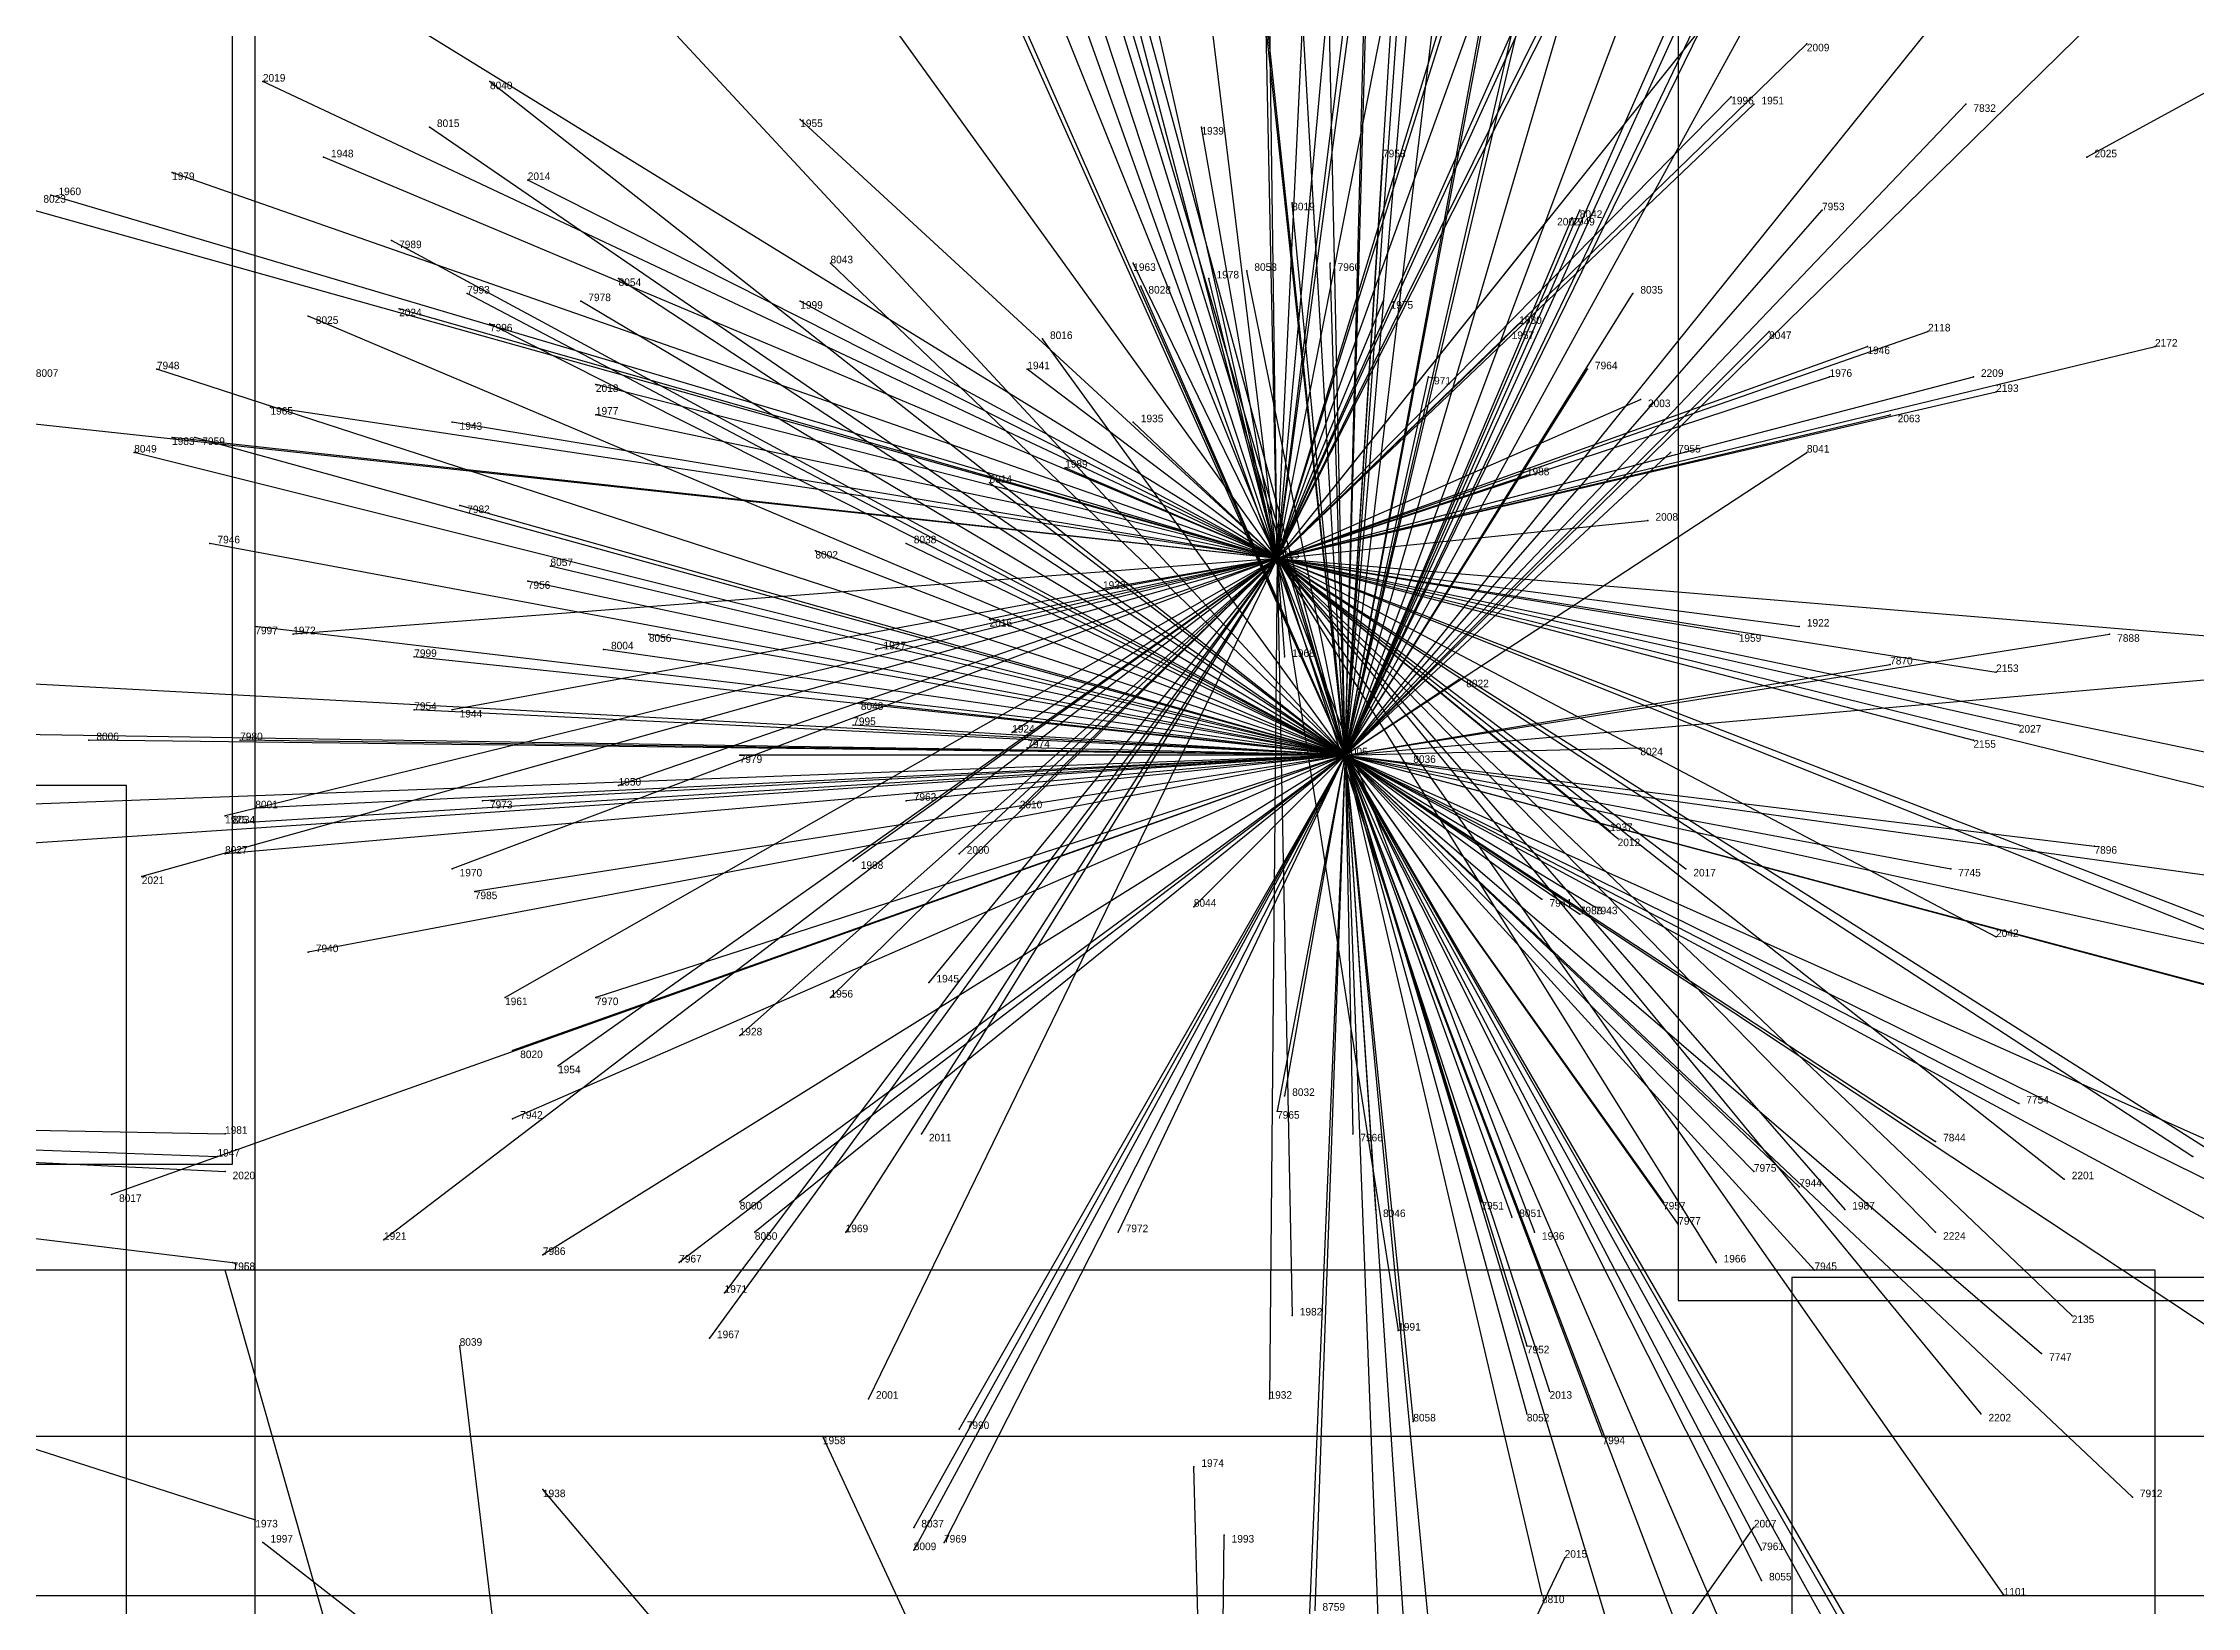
# Model space of a CAD drawing. Extents: x -0.07 to 1.1, y -0.07 to 1.1.
# Drawn here: x 0.514 to 0.7985, y 0.5025 to 0.7091 of the extents above; entities that cross this region are included whole.
import ezdxf

# ---------------------------------------------------------------- set-up
doc = ezdxf.new("R2010")
doc.units = 0
for name, color, linetype in [('Clients', 3, 'CONTINUOUS'), ('Facilities', 3, 'CONTINUOUS'), ('Facilities_lines', 3, 'CONTINUOUS'), ('Min_max_boxes', 1, 'CONTINUOUS'), ('Normals', 1, 'CONTINUOUS'), ('Source_points', 5, 'CONTINUOUS'), ('Text', 3, 'CONTINUOUS')]:
    doc.layers.add(name, color=color, linetype=linetype)

msp = doc.modelspace()

# ---------------------------------------------------------------- linework, layer by layer
at = {"layer": 'Clients', "color": 5}
for p in [(0.747, 0.709), (0.543, 0.704), (0.573, 0.704, 1), (0.737, 0.702), (0.74, 0.701), (0.768, 0.701, 1), (0.565, 0.698, 1), (0.614, 0.699), (0.667, 0.698), (0.531, 0.692), (0.551, 0.694), (0.691, 0.694, 1), (0.784, 0.694), (0.515, 0.689), (0.578, 0.691), (0.679, 0.688, 1), (0.713, 0.686), (0.716, 0.686, 1), (0.717, 0.687, 1), (0.749, 0.687, 1), (0.56, 0.683, 1), (0.59, 0.678, 1), (0.618, 0.68, 1), (0.658, 0.68), (0.668, 0.678), (0.673, 0.679, 1), (0.684, 0.68, 1), (0.57, 0.676, 1), (0.585, 0.675, 1), (0.614, 0.675), (0.659, 0.677, 1), (0.691, 0.675), (0.724, 0.676, 1), (0.549, 0.673, 1), (0.561, 0.674), (0.573, 0.672, 1), (0.709, 0.672), (0.646, 0.67, 1), (0.707, 0.67), (0.742, 0.671, 1), (0.755, 0.669), (0.763, 0.671), (0.793, 0.669), (0.529, 0.666, 1), (0.644, 0.666), (0.718, 0.666, 1), (0.587, 0.664), (0.697, 0.665, 1), (0.75, 0.665), (0.769, 0.665), (0.544, 0.661), (0.725, 0.662), (0.772, 0.663), (0.568, 0.659), (0.587, 0.66), (0.658, 0.659), (0.758, 0.66), (0.526, 0.655, 1), (0.531, 0.657), (0.534, 0.657, 1), (0.729, 0.655, 1), (0.747, 0.655, 1), (0.649, 0.653), (0.71, 0.652), (0.639, 0.651, 1), (0.569, 0.648, 1), (0.726, 0.646), (0.536, 0.643, 1), (0.616, 0.642, 1), (0.628, 0.643, 1), (0.578, 0.638, 1), (0.581, 0.64, 1), (0.654, 0.637), (0.542, 0.632, 1), (0.639, 0.633), (0.746, 0.632), (0.547, 0.631), (0.588, 0.629, 1), (0.594, 0.631, 1), (0.624, 0.629), (0.738, 0.631), (0.787, 0.631, 1), (0.563, 0.628, 1), (0.678, 0.628), (0.758, 0.627, 1), (0.701, 0.625, 1), (0.772, 0.626), (0.563, 0.621, 1), (0.568, 0.621), (0.622, 0.622, 1), (0.621, 0.619, 1), (0.642, 0.618), (0.775, 0.619), (0.52, 0.617, 1), (0.54, 0.617, 1), (0.606, 0.615, 1), (0.644, 0.616, 1), (0.725, 0.616, 1), (0.769, 0.617), (0.694, 0.614, 1), (0.572, 0.609, 1), (0.59, 0.611), (0.628, 0.609, 1), (0.538, 0.607), (0.542, 0.608, 1), (0.643, 0.608), (0.539, 0.606, 1), (0.721, 0.605), (0.722, 0.604), (0.538, 0.602, 1), (0.621, 0.601), (0.635, 0.602), (0.785, 0.603, 1), (0.527, 0.599), (0.568, 0.6), (0.731, 0.6), (0.766, 0.6, 1), (0.571, 0.597, 1), (0.666, 0.595, 1), (0.712, 0.596, 1), (0.719, 0.595, 1), (0.717, 0.594, 1), (0.772, 0.591), (0.549, 0.589, 1), (0.631, 0.585), (0.575, 0.583), (0.587, 0.583, 1), (0.618, 0.583), (0.606, 0.578), (0.576, 0.576, 1), (0.582, 0.574), (0.678, 0.57, 1), (0.576, 0.567, 1), (0.677, 0.568, 1), (0.775, 0.569, 1), (0.538, 0.565), (0.63, 0.565), (0.687, 0.565, 1), (0.764, 0.564, 1), (0.537, 0.562), (0.798, 0.562), (0.538, 0.56), (0.74, 0.56, 1), (0.746, 0.558, 1), (0.781, 0.559), (0.523, 0.557, 1), (0.606, 0.556, 1), (0.69, 0.555, 1), (0.704, 0.556, 1), (0.728, 0.556, 1), (0.752, 0.555), (0.708, 0.554, 1), (0.73, 0.553, 1), (0.559, 0.551), (0.608, 0.552, 1), (0.62, 0.552), (0.656, 0.552, 1), (0.711, 0.552), (0.764, 0.552), (0.538, 0.547, 1), (0.539, 0.548), (0.58, 0.549, 1), (0.598, 0.548, 1), (0.735, 0.548), (0.748, 0.547, 1), (0.604, 0.544), (0.679, 0.541), (0.782, 0.541), (0.602, 0.538), (0.693, 0.539), (0.569, 0.537, 1), (0.71, 0.537, 1), (0.778, 0.536, 1), (0.623, 0.53), (0.676, 0.53), (0.713, 0.531), (0.695, 0.527, 1), (0.71, 0.528, 1), (0.77, 0.528), (0.617, 0.525), (0.635, 0.526, 1), (0.72, 0.525, 1), (0.666, 0.521), (0.58, 0.518), (0.79, 0.517, 1), (0.542, 0.514), (0.629, 0.513, 1), (0.74, 0.513), (0.543, 0.511), (0.629, 0.51, 1), (0.633, 0.511, 1), (0.67, 0.512), (0.741, 0.51, 1), (0.715, 0.509), (0.712, 0.504, 1), (0.741, 0.506, 1), (0.773, 0.504)]:
    msp.add_point(p, dxfattribs=at)
at = {"layer": 'Facilities', "color": 3}
for p in [(0.677, 0.641), (0.686, 0.615, 1)]:
    msp.add_point(p, dxfattribs=at)
at = {"layer": 'Facilities_lines', "color": 3}
for p, q in [((0.677, 0.641), (0.692, 0.805)), ((0.677, 0.641), (0.697, 0.8)), ((0.686, 0.615, 1), (0.737, 0.789, 1)), ((0.677, 0.641), (0.675, 0.787)), ((0.686, 0.615, 1), (0.676, 0.788, 1)), ((0.677, 0.641), (0.684, 0.788)), ((0.686, 0.615, 1), (0.751, 0.788, 1)), ((0.677, 0.641), (0.674, 0.785)), ((0.677, 0.641), (0.721, 0.785)), ((0.686, 0.615, 1), (0.7, 0.78, 1)), ((0.686, 0.615, 1), (0.759, 0.78, 1)), ((0.686, 0.615, 1), (0.759, 0.775, 1)), ((0.677, 0.641), (0.661, 0.772)), ((0.677, 0.641), (0.695, 0.774)), ((0.686, 0.615, 1), (0.722, 0.771, 1)), ((0.686, 0.615, 1), (0.697, 0.769, 1)), ((0.686, 0.615, 1), (0.757, 0.76, 1)), ((0.677, 0.641), (0.639, 0.757)), ((0.686, 0.615, 1), (0.695, 0.758, 1)), ((0.686, 0.615, 1), (0.648, 0.755, 1)), ((0.686, 0.615, 1), (0.671, 0.756, 1)), ((0.677, 0.641), (0.652, 0.752)), ((0.686, 0.615, 1), (0.683, 0.753, 1)), ((0.686, 0.615, 1), (0.719, 0.754, 1)), ((0.686, 0.615, 1), (0.646, 0.751, 1)), ((0.677, 0.641), (0.715, 0.746)), ((0.879, 0.746), (0.784, 0.694)), ((0.686, 0.615, 1), (0.64, 0.744, 1)), ((0.686, 0.615, 1), (0.672, 0.744, 1)), ((0.686, 0.615, 1), (0.746, 0.74, 1)), ((0.686, 0.615, 1), (0.631, 0.738, 1)), ((0.677, 0.641), (0.638, 0.738)), ((0.686, 0.615, 1), (0.709, 0.739, 1)), ((0.686, 0.615, 1), (0.754, 0.739, 1)), ((0.677, 0.641), (0.652, 0.737)), ((0.677, 0.641), (0.724, 0.736)), ((0.677, 0.641), (0.72, 0.735)), ((0.686, 0.615, 1), (0.689, 0.732, 1)), ((0.677, 0.641), (0.705, 0.73)), ((0.686, 0.615, 1), (0.582, 0.727, 1)), ((0.677, 0.641), (0.745, 0.726)), ((0.677, 0.641), (0.62, 0.72)), ((0.677, 0.641), (0.718, 0.722)), ((0.686, 0.615, 1), (0.772, 0.722, 1)), ((0.686, 0.615, 1), (0.689, 0.722, 1)), ((0.686, 0.615, 1), (0.706, 0.721, 1)), ((0.686, 0.615, 1), (0.654, 0.719, 1)), ((0.677, 0.641), (0.557, 0.715)), ((0.686, 0.615, 1), (0.642, 0.715, 1)), ((0.677, 0.641), (0.692, 0.717)), ((0.677, 0.641), (0.71, 0.715)), ((0.686, 0.615, 1), (0.698, 0.715, 1)), ((0.686, 0.615, 1), (0.787, 0.714, 1)), ((0.677, 0.641), (0.747, 0.709)), ((0.677, 0.641), (0.543, 0.704)), ((0.686, 0.615, 1), (0.573, 0.704, 1)), ((0.677, 0.641), (0.737, 0.702)), ((0.677, 0.641), (0.74, 0.701)), ((0.686, 0.615, 1), (0.768, 0.701, 1)), ((0.686, 0.615, 1), (0.565, 0.698, 1)), ((0.677, 0.641), (0.614, 0.699)), ((0.677, 0.641), (0.667, 0.698)), ((0.677, 0.641), (0.531, 0.692)), ((0.677, 0.641), (0.551, 0.694)), ((0.686, 0.615, 1), (0.691, 0.694, 1)), ((0.677, 0.641), (0.502, 0.69)), ((0.677, 0.641), (0.515, 0.689)), ((0.677, 0.641), (0.578, 0.691)), ((0.677, 0.641), (0.713, 0.686)), ((0.686, 0.615, 1), (0.679, 0.688, 1)), ((0.686, 0.615, 1), (0.749, 0.687, 1)), ((0.686, 0.615, 1), (0.717, 0.687, 1)), ((0.686, 0.615, 1), (0.716, 0.686, 1)), ((0.686, 0.615, 1), (0.56, 0.683, 1)), ((0.686, 0.615, 1), (0.59, 0.678, 1)), ((0.686, 0.615, 1), (0.618, 0.68, 1)), ((0.677, 0.641), (0.658, 0.68)), ((0.677, 0.641), (0.668, 0.678)), ((0.686, 0.615, 1), (0.673, 0.679, 1)), ((0.686, 0.615, 1), (0.684, 0.68, 1)), ((0.686, 0.615, 1), (0.57, 0.676, 1)), ((0.686, 0.615, 1), (0.585, 0.675, 1)), ((0.677, 0.641), (0.614, 0.675)), ((0.686, 0.615, 1), (0.659, 0.677, 1)), ((0.677, 0.641), (0.691, 0.675)), ((0.686, 0.615, 1), (0.724, 0.676, 1)), ((0.686, 0.615, 1), (0.549, 0.673, 1)), ((0.677, 0.641), (0.561, 0.674)), ((0.686, 0.615, 1), (0.573, 0.672, 1)), ((0.677, 0.641), (0.709, 0.672)), ((0.686, 0.615, 1), (0.646, 0.67, 1)), ((0.677, 0.641), (0.763, 0.671)), ((0.677, 0.641), (0.707, 0.67)), ((0.677, 0.641), (0.755, 0.669)), ((0.677, 0.641), (0.793, 0.669)), ((0.686, 0.615, 1), (0.742, 0.671, 1)), ((0.686, 0.615, 1), (0.529, 0.666, 1)), ((0.677, 0.641), (0.644, 0.666)), ((0.686, 0.615, 1), (0.718, 0.666, 1)), ((0.677, 0.641), (0.587, 0.664)), ((0.677, 0.641), (0.75, 0.665)), ((0.677, 0.641), (0.769, 0.665)), ((0.686, 0.615, 1), (0.697, 0.665, 1)), ((0.677, 0.641), (0.492, 0.661)), ((0.677, 0.641), (0.544, 0.661)), ((0.677, 0.641), (0.772, 0.663)), ((0.677, 0.641), (0.725, 0.662)), ((0.677, 0.641), (0.568, 0.659)), ((0.677, 0.641), (0.587, 0.66)), ((0.677, 0.641), (0.658, 0.659)), ((0.677, 0.641), (0.758, 0.66)), ((0.686, 0.615, 1), (0.526, 0.655, 1)), ((0.677, 0.641), (0.531, 0.657)), ((0.686, 0.615, 1), (0.534, 0.657, 1)), ((0.686, 0.615, 1), (0.729, 0.655, 1)), ((0.686, 0.615, 1), (0.747, 0.655, 1)), ((0.677, 0.641), (0.649, 0.653)), ((0.677, 0.641), (0.71, 0.652)), ((0.686, 0.615, 1), (0.639, 0.651, 1)), ((0.686, 0.615, 1), (0.569, 0.648, 1)), ((0.677, 0.641), (0.726, 0.646)), ((0.677, 0.641), (0.527, 0.599)), ((0.686, 0.615, 1), (0.536, 0.643, 1)), ((0.677, 0.641), (0.538, 0.607)), ((0.677, 0.641), (0.547, 0.631)), ((0.677, 0.641), (0.559, 0.551)), ((0.677, 0.641), (0.568, 0.621)), ((0.677, 0.641), (0.568, 0.6)), ((0.677, 0.641), (0.575, 0.583)), ((0.677, 0.641), (0.582, 0.574)), ((0.677, 0.641), (0.59, 0.611)), ((0.677, 0.641), (0.602, 0.538)), ((0.677, 0.641), (0.604, 0.544)), ((0.677, 0.641), (0.606, 0.578)), ((0.686, 0.615, 1), (0.616, 0.642, 1)), ((0.677, 0.641), (0.618, 0.583)), ((0.677, 0.641), (0.62, 0.552)), ((0.677, 0.641), (0.621, 0.601)), ((0.677, 0.641), (0.623, 0.53)), ((0.677, 0.641), (0.624, 0.629)), ((0.686, 0.615, 1), (0.628, 0.643, 1)), ((0.677, 0.641), (0.63, 0.565)), ((0.677, 0.641), (0.631, 0.585)), ((0.677, 0.641), (0.635, 0.602)), ((0.677, 0.641), (0.639, 0.633)), ((0.677, 0.641), (0.642, 0.618)), ((0.677, 0.641), (0.643, 0.608)), ((0.677, 0.641), (0.654, 0.637)), ((0.677, 0.641), (0.676, 0.53)), ((0.677, 0.641), (0.773, 0.504)), ((0.677, 0.641), (0.746, 0.632)), ((0.677, 0.641), (0.711, 0.552)), ((0.677, 0.641), (0.721, 0.605)), ((0.677, 0.641), (0.738, 0.631)), ((0.677, 0.641), (0.735, 0.548)), ((0.677, 0.641), (0.679, 0.541)), ((0.677, 0.641), (0.752, 0.555)), ((0.677, 0.641), (0.693, 0.539)), ((0.677, 0.641), (0.722, 0.604)), ((0.677, 0.641), (0.713, 0.531)), ((0.677, 0.641), (0.731, 0.6)), ((0.677, 0.641), (0.678, 0.628)), ((0.677, 0.641), (0.775, 0.619)), ((0.677, 0.641), (0.772, 0.591)), ((0.677, 0.641), (0.811, 0.556)), ((0.677, 0.641), (0.817, 0.587)), ((0.677, 0.641), (0.798, 0.562)), ((0.677, 0.641), (0.816, 0.612)), ((0.677, 0.641), (0.809, 0.63)), ((0.677, 0.641), (0.782, 0.541)), ((0.677, 0.641), (0.823, 0.605)), ((0.677, 0.641), (0.772, 0.626)), ((0.677, 0.641), (0.769, 0.617)), ((0.677, 0.641), (0.802, 0.591)), ((0.677, 0.641), (0.781, 0.559)), ((0.677, 0.641), (0.77, 0.528)), ((0.677, 0.641), (0.764, 0.552)), ((0.686, 0.615, 1), (0.578, 0.638, 1)), ((0.686, 0.615, 1), (0.581, 0.64, 1)), ((0.686, 0.615, 1), (0.542, 0.632, 1)), ((0.686, 0.615, 1), (0.588, 0.629, 1)), ((0.686, 0.615, 1), (0.594, 0.631, 1)), ((0.686, 0.615, 1), (0.787, 0.631, 1)), ((0.686, 0.615, 1), (0.563, 0.628, 1)), ((0.686, 0.615, 1), (0.758, 0.627, 1)), ((0.686, 0.615, 1), (0.502, 0.625, 1)), ((0.686, 0.615, 1), (0.8, 0.625, 1)), ((0.686, 0.615, 1), (0.701, 0.625, 1)), ((0.686, 0.615, 1), (0.563, 0.621, 1)), ((0.686, 0.615, 1), (0.622, 0.622, 1)), ((0.686, 0.615, 1), (0.496, 0.618, 1)), ((0.686, 0.615, 1), (0.621, 0.619, 1)), ((0.686, 0.615, 1), (0.471, 0.607, 1)), ((0.686, 0.615, 1), (0.477, 0.601, 1)), ((0.686, 0.615, 1), (0.52, 0.617, 1)), ((0.686, 0.615, 1), (0.523, 0.557, 1)), ((0.686, 0.615, 1), (0.538, 0.602, 1)), ((0.686, 0.615, 1), (0.539, 0.606, 1)), ((0.686, 0.615, 1), (0.54, 0.617, 1)), ((0.686, 0.615, 1), (0.542, 0.608, 1)), ((0.686, 0.615, 1), (0.549, 0.589, 1)), ((0.686, 0.615, 1), (0.571, 0.597, 1)), ((0.686, 0.615, 1), (0.572, 0.609, 1)), ((0.686, 0.615, 1), (0.576, 0.567, 1)), ((0.686, 0.615, 1), (0.576, 0.576, 1)), ((0.686, 0.615, 1), (0.58, 0.549, 1)), ((0.686, 0.615, 1), (0.587, 0.583, 1)), ((0.686, 0.615, 1), (0.598, 0.548, 1)), ((0.686, 0.615, 1), (0.606, 0.615, 1)), ((0.686, 0.615, 1), (0.606, 0.556, 1)), ((0.686, 0.615, 1), (0.608, 0.552, 1)), ((0.686, 0.615, 1), (0.628, 0.609, 1)), ((0.686, 0.615, 1), (0.629, 0.51, 1)), ((0.686, 0.615, 1), (0.629, 0.513, 1)), ((0.686, 0.615, 1), (0.633, 0.511, 1)), ((0.686, 0.615, 1), (0.635, 0.526, 1)), ((0.686, 0.615, 1), (0.644, 0.616, 1)), ((0.686, 0.615, 1), (0.656, 0.552, 1)), ((0.686, 0.615, 1), (0.666, 0.595, 1)), ((0.686, 0.615, 1), (0.677, 0.568, 1)), ((0.686, 0.615, 1), (0.678, 0.57, 1)), ((0.686, 0.615, 1), (0.68, 0.471, 1)), ((0.686, 0.615, 1), (0.682, 0.502, 1)), ((0.686, 0.615, 1), (0.725, 0.616, 1)), ((0.686, 0.615, 1), (0.712, 0.596, 1)), ((0.686, 0.615, 1), (0.719, 0.595, 1)), ((0.686, 0.615, 1), (0.746, 0.558, 1)), ((0.686, 0.615, 1), (0.748, 0.547, 1)), ((0.686, 0.615, 1), (0.704, 0.556, 1)), ((0.686, 0.615, 1), (0.71, 0.537, 1)), ((0.686, 0.615, 1), (0.728, 0.556, 1)), ((0.686, 0.615, 1), (0.741, 0.51, 1)), ((0.686, 0.615, 1), (0.687, 0.565, 1)), ((0.686, 0.615, 1), (0.778, 0.536, 1)), ((0.686, 0.615, 1), (0.775, 0.569, 1)), ((0.686, 0.615, 1), (0.764, 0.564, 1)), ((0.686, 0.615, 1), (0.766, 0.6, 1)), ((0.686, 0.615, 1), (0.785, 0.603, 1)), ((0.686, 0.615, 1), (0.79, 0.517, 1)), ((0.686, 0.615, 1), (0.74, 0.56, 1)), ((0.686, 0.615, 1), (0.73, 0.553, 1)), ((0.686, 0.615, 1), (0.814, 0.546, 1)), ((0.686, 0.615, 1), (0.84, 0.574, 1)), ((0.686, 0.615, 1), (0.822, 0.548, 1)), ((0.686, 0.615, 1), (0.837, 0.594, 1)), ((0.686, 0.615, 1), (0.832, 0.583, 1)), ((0.686, 0.615, 1), (0.825, 0.523, 1)), ((0.686, 0.615, 1), (0.825, 0.553, 1)), ((0.686, 0.615, 1), (0.821, 0.579, 1)), ((0.686, 0.615, 1), (0.72, 0.525, 1)), ((0.686, 0.615, 1), (0.717, 0.594, 1)), ((0.686, 0.615, 1), (0.694, 0.614, 1)), ((0.686, 0.615, 1), (0.69, 0.555, 1)), ((0.686, 0.615, 1), (0.708, 0.554, 1)), ((0.686, 0.615, 1), (0.71, 0.528, 1)), ((0.686, 0.615, 1), (0.741, 0.506, 1)), ((0.686, 0.615, 1), (0.695, 0.527, 1)), ((0.686, 0.615, 1), (0.731, 0.466, 1)), ((0.686, 0.615, 1), (0.742, 0.468, 1)), ((0.686, 0.615, 1), (0.697, 0.451, 1)), ((0.686, 0.615, 1), (0.692, 0.457, 1)), ((0.686, 0.615, 1), (0.702, 0.448, 1)), ((0.686, 0.615, 1), (0.712, 0.504, 1)), ((0.686, 0.615, 1), (0.76, 0.444, 1)), ((0.686, 0.615, 1), (0.779, 0.447, 1)), ((0.686, 0.615, 1), (0.769, 0.47, 1)), ((0.686, 0.615, 1), (0.758, 0.491, 1)), ((0.374, 0.568), (0.537, 0.562)), ((0.374, 0.568), (0.539, 0.548)), ((0.374, 0.568), (0.542, 0.514)), ((0.374, 0.568), (0.538, 0.565)), ((0.374, 0.568), (0.538, 0.56)), ((0.59, 0.364, 1), (0.538, 0.547, 1)), ((0.59, 0.364, 1), (0.569, 0.537, 1)), ((0.669, 0.413), (0.617, 0.525)), ((0.669, 0.413), (0.666, 0.521)), ((0.669, 0.413), (0.58, 0.518)), ((0.669, 0.413), (0.74, 0.513)), ((0.669, 0.413), (0.543, 0.511)), ((0.669, 0.413), (0.67, 0.512)), ((0.669, 0.413), (0.715, 0.509))]:
    msp.add_line(p, q, dxfattribs=at)
at = {"layer": 'Min_max_boxes', "color": 1}
for p, q in [((0.73, 0.939), (0.73, 0.543)), ((0.73, 0.939), (0.73, 0.543)), ((0.539, 0.561, 1), (0.539, 0.934, 1)), ((0.539, 0.561, 1), (0.539, 0.934, 1)), ((0.542, 0.411), (0.542, 0.756)), ((0.542, 0.411), (0.542, 0.756)), ((0.525, 0.611, 1), (0.259, 0.611, 1)), ((0.525, 0.611, 1), (0.259, 0.611, 1)), ((0.525, 0.281, 1), (0.525, 0.611, 1)), ((0.525, 0.281, 1), (0.525, 0.611, 1)), ((0.525, 0.611, 1), (0.525, 0.611, 1)), ((0.187, 0.561, 1), (0.539, 0.561, 1)), ((0.187, 0.561, 1), (0.539, 0.561, 1)), ((0.539, 0.561, 1), (0.539, 0.561, 1)), ((0.793, 0.547, 1), (0.476, 0.547, 1)), ((0.793, 0.547, 1), (0.476, 0.547, 1)), ((0.793, 0.217, 1), (0.793, 0.547, 1)), ((0.793, 0.217, 1), (0.793, 0.547, 1)), ((0.793, 0.547, 1), (0.793, 0.547, 1)), ((0.938, 0.546), (0.745, 0.546)), ((0.745, 0.546), (0.745, 0.225)), ((0.938, 0.546), (0.745, 0.546)), ((0.745, 0.546), (0.745, 0.225)), ((0.745, 0.546), (0.745, 0.546)), ((0.73, 0.543), (0.939, 0.543)), ((0.73, 0.543), (0.939, 0.543)), ((0.73, 0.543), (0.73, 0.543)), ((0.834, 0.525), (0.482, 0.525)), ((0.834, 0.525), (0.482, 0.525)), ((0.492, 0.504), (0.823, 0.504)), ((0.492, 0.504), (0.823, 0.504))]:
    msp.add_line(p, q, dxfattribs=at)
at = {"layer": 'Normals', "color": 1}
for p, q in [((0.747, 0.709), (0.747, 0.709, 0.1)), ((0.543, 0.704), (0.543, 0.704, 0.1)), ((0.573, 0.704, 1), (0.573, 0.704, 1.1)), ((0.737, 0.702), (0.737, 0.702, 0.1)), ((0.74, 0.701), (0.74, 0.701, 0.1)), ((0.768, 0.701, 1), (0.768, 0.701, 1.1)), ((0.565, 0.698, 1), (0.565, 0.698, 1.1)), ((0.614, 0.699), (0.614, 0.699, 0.1)), ((0.667, 0.698), (0.667, 0.698, 0.1)), ((0.531, 0.692), (0.531, 0.692, 0.1)), ((0.551, 0.694), (0.551, 0.694, 0.1)), ((0.691, 0.694, 1), (0.691, 0.694, 1.1)), ((0.784, 0.694), (0.784, 0.694, 0.1)), ((0.515, 0.689), (0.515, 0.689, 0.1)), ((0.578, 0.691), (0.578, 0.691, 0.1)), ((0.679, 0.688, 1), (0.679, 0.688, 1.1)), ((0.713, 0.686), (0.713, 0.686, 0.1)), ((0.716, 0.686, 1), (0.716, 0.686, 1.1)), ((0.717, 0.687, 1), (0.717, 0.687, 1.1)), ((0.749, 0.687, 1), (0.749, 0.687, 1.1)), ((0.56, 0.683, 1), (0.56, 0.683, 1.1)), ((0.59, 0.678, 1), (0.59, 0.678, 1.1)), ((0.618, 0.68, 1), (0.618, 0.68, 1.1)), ((0.658, 0.68), (0.658, 0.68, 0.1)), ((0.668, 0.678), (0.668, 0.678, 0.1)), ((0.673, 0.679, 1), (0.673, 0.679, 1.1)), ((0.684, 0.68, 1), (0.684, 0.68, 1.1)), ((0.57, 0.676, 1), (0.57, 0.676, 1.1)), ((0.585, 0.675, 1), (0.585, 0.675, 1.1)), ((0.614, 0.675), (0.614, 0.675, 0.1)), ((0.659, 0.677, 1), (0.659, 0.677, 1.1)), ((0.691, 0.675), (0.691, 0.675, 0.1)), ((0.724, 0.676, 1), (0.724, 0.676, 1.1)), ((0.549, 0.673, 1), (0.549, 0.673, 1.1)), ((0.561, 0.674), (0.561, 0.674, 0.1)), ((0.573, 0.672, 1), (0.573, 0.672, 1.1)), ((0.709, 0.672), (0.709, 0.672, 0.1)), ((0.646, 0.67, 1), (0.646, 0.67, 1.1)), ((0.707, 0.67), (0.707, 0.67, 0.1)), ((0.742, 0.671, 1), (0.742, 0.671, 1.1)), ((0.755, 0.669), (0.755, 0.669, 0.1)), ((0.763, 0.671), (0.763, 0.671, 0.1)), ((0.793, 0.669), (0.793, 0.669, 0.1)), ((0.529, 0.666, 1), (0.529, 0.666, 1.1)), ((0.644, 0.666), (0.644, 0.666, 0.1)), ((0.718, 0.666, 1), (0.718, 0.666, 1.1)), ((0.587, 0.664), (0.587, 0.664, 0.1)), ((0.697, 0.665, 1), (0.697, 0.665, 1.1)), ((0.75, 0.665), (0.75, 0.665, 0.1)), ((0.769, 0.665), (0.769, 0.665, 0.1)), ((0.544, 0.661), (0.544, 0.661, 0.1)), ((0.725, 0.662), (0.725, 0.662, 0.1)), ((0.772, 0.663), (0.772, 0.663, 0.1)), ((0.568, 0.659), (0.568, 0.659, 0.1)), ((0.587, 0.66), (0.587, 0.66, 0.1)), ((0.658, 0.659), (0.658, 0.659, 0.1)), ((0.758, 0.66), (0.758, 0.66, 0.1)), ((0.526, 0.655, 1), (0.526, 0.655, 1.1)), ((0.531, 0.657), (0.531, 0.657, 0.1)), ((0.534, 0.657, 1), (0.534, 0.657, 1.1)), ((0.729, 0.655, 1), (0.729, 0.655, 1.1)), ((0.747, 0.655, 1), (0.747, 0.655, 1.1)), ((0.649, 0.653), (0.649, 0.653, 0.1)), ((0.71, 0.652), (0.71, 0.652, 0.1)), ((0.639, 0.651, 1), (0.639, 0.651, 1.1)), ((0.569, 0.648, 1), (0.569, 0.648, 1.1)), ((0.726, 0.646), (0.726, 0.646, 0.1)), ((0.536, 0.643, 1), (0.536, 0.643, 1.1)), ((0.616, 0.642, 1), (0.616, 0.642, 1.1)), ((0.628, 0.643, 1), (0.628, 0.643, 1.1)), ((0.677, 0.641), (0.677, 0.641, 0.1)), ((0.578, 0.638, 1), (0.578, 0.638, 1.1)), ((0.581, 0.64, 1), (0.581, 0.64, 1.1)), ((0.654, 0.637), (0.654, 0.637, 0.1)), ((0.542, 0.632, 1), (0.542, 0.632, 1.1)), ((0.639, 0.633), (0.639, 0.633, 0.1)), ((0.746, 0.632), (0.746, 0.632, 0.1)), ((0.547, 0.631), (0.547, 0.631, 0.1)), ((0.588, 0.629, 1), (0.588, 0.629, 1.1)), ((0.594, 0.631, 1), (0.594, 0.631, 1.1)), ((0.624, 0.629), (0.624, 0.629, 0.1)), ((0.738, 0.631), (0.738, 0.631, 0.1)), ((0.787, 0.631, 1), (0.787, 0.631, 1.1)), ((0.563, 0.628, 1), (0.563, 0.628, 1.1)), ((0.678, 0.628), (0.678, 0.628, 0.1)), ((0.758, 0.627, 1), (0.758, 0.627, 1.1)), ((0.701, 0.625, 1), (0.701, 0.625, 1.1)), ((0.772, 0.626), (0.772, 0.626, 0.1)), ((0.563, 0.621, 1), (0.563, 0.621, 1.1)), ((0.568, 0.621), (0.568, 0.621, 0.1)), ((0.622, 0.622, 1), (0.622, 0.622, 1.1)), ((0.621, 0.619, 1), (0.621, 0.619, 1.1)), ((0.642, 0.618), (0.642, 0.618, 0.1)), ((0.775, 0.619), (0.775, 0.619, 0.1)), ((0.52, 0.617, 1), (0.52, 0.617, 1.1)), ((0.54, 0.617, 1), (0.54, 0.617, 1.1)), ((0.606, 0.615, 1), (0.606, 0.615, 1.1)), ((0.644, 0.616, 1), (0.644, 0.616, 1.1)), ((0.686, 0.615, 1), (0.686, 0.615, 1.1)), ((0.725, 0.616, 1), (0.725, 0.616, 1.1)), ((0.769, 0.617), (0.769, 0.617, 0.1)), ((0.694, 0.614, 1), (0.694, 0.614, 1.1)), ((0.572, 0.609, 1), (0.572, 0.609, 1.1)), ((0.59, 0.611), (0.59, 0.611, 0.1)), ((0.628, 0.609, 1), (0.628, 0.609, 1.1)), ((0.538, 0.607), (0.538, 0.607, 0.1)), ((0.542, 0.608, 1), (0.542, 0.608, 1.1)), ((0.643, 0.608), (0.643, 0.608, 0.1)), ((0.539, 0.606, 1), (0.539, 0.606, 1.1)), ((0.721, 0.605), (0.721, 0.605, 0.1)), ((0.722, 0.604), (0.722, 0.604, 0.1)), ((0.538, 0.602, 1), (0.538, 0.602, 1.1)), ((0.621, 0.601), (0.621, 0.601, 0.1)), ((0.635, 0.602), (0.635, 0.602, 0.1)), ((0.785, 0.603, 1), (0.785, 0.603, 1.1)), ((0.527, 0.599), (0.527, 0.599, 0.1)), ((0.568, 0.6), (0.568, 0.6, 0.1)), ((0.731, 0.6), (0.731, 0.6, 0.1)), ((0.766, 0.6, 1), (0.766, 0.6, 1.1)), ((0.571, 0.597, 1), (0.571, 0.597, 1.1)), ((0.666, 0.595, 1), (0.666, 0.595, 1.1)), ((0.712, 0.596, 1), (0.712, 0.596, 1.1)), ((0.719, 0.595, 1), (0.719, 0.595, 1.1)), ((0.717, 0.594, 1), (0.717, 0.594, 1.1)), ((0.772, 0.591), (0.772, 0.591, 0.1)), ((0.549, 0.589, 1), (0.549, 0.589, 1.1)), ((0.631, 0.585), (0.631, 0.585, 0.1)), ((0.575, 0.583), (0.575, 0.583, 0.1)), ((0.587, 0.583, 1), (0.587, 0.583, 1.1)), ((0.618, 0.583), (0.618, 0.583, 0.1)), ((0.606, 0.578), (0.606, 0.578, 0.1)), ((0.576, 0.576, 1), (0.576, 0.576, 1.1)), ((0.582, 0.574), (0.582, 0.574, 0.1)), ((0.678, 0.57, 1), (0.678, 0.57, 1.1)), ((0.576, 0.567, 1), (0.576, 0.567, 1.1)), ((0.677, 0.568, 1), (0.677, 0.568, 1.1)), ((0.775, 0.569, 1), (0.775, 0.569, 1.1)), ((0.538, 0.565), (0.538, 0.565, 0.1)), ((0.63, 0.565), (0.63, 0.565, 0.1)), ((0.687, 0.565, 1), (0.687, 0.565, 1.1)), ((0.764, 0.564, 1), (0.764, 0.564, 1.1)), ((0.537, 0.562), (0.537, 0.562, 0.1)), ((0.798, 0.562), (0.798, 0.562, 0.1)), ((0.538, 0.56), (0.538, 0.56, 0.1)), ((0.74, 0.56, 1), (0.74, 0.56, 1.1)), ((0.746, 0.558, 1), (0.746, 0.558, 1.1)), ((0.781, 0.559), (0.781, 0.559, 0.1)), ((0.523, 0.557, 1), (0.523, 0.557, 1.1)), ((0.606, 0.556, 1), (0.606, 0.556, 1.1)), ((0.69, 0.555, 1), (0.69, 0.555, 1.1)), ((0.704, 0.556, 1), (0.704, 0.556, 1.1)), ((0.728, 0.556, 1), (0.728, 0.556, 1.1)), ((0.752, 0.555), (0.752, 0.555, 0.1)), ((0.708, 0.554, 1), (0.708, 0.554, 1.1)), ((0.73, 0.553, 1), (0.73, 0.553, 1.1)), ((0.559, 0.551), (0.559, 0.551, 0.1)), ((0.608, 0.552, 1), (0.608, 0.552, 1.1)), ((0.62, 0.552), (0.62, 0.552, 0.1)), ((0.656, 0.552, 1), (0.656, 0.552, 1.1)), ((0.711, 0.552), (0.711, 0.552, 0.1)), ((0.764, 0.552), (0.764, 0.552, 0.1)), ((0.538, 0.547, 1), (0.538, 0.547, 1.1)), ((0.539, 0.548), (0.539, 0.548, 0.1)), ((0.58, 0.549, 1), (0.58, 0.549, 1.1)), ((0.598, 0.548, 1), (0.598, 0.548, 1.1)), ((0.735, 0.548), (0.735, 0.548, 0.1)), ((0.748, 0.547, 1), (0.748, 0.547, 1.1)), ((0.604, 0.544), (0.604, 0.544, 0.1)), ((0.679, 0.541), (0.679, 0.541, 0.1)), ((0.782, 0.541), (0.782, 0.541, 0.1)), ((0.602, 0.538), (0.602, 0.538, 0.1)), ((0.693, 0.539), (0.693, 0.539, 0.1)), ((0.569, 0.537, 1), (0.569, 0.537, 1.1)), ((0.71, 0.537, 1), (0.71, 0.537, 1.1)), ((0.778, 0.536, 1), (0.778, 0.536, 1.1)), ((0.623, 0.53), (0.623, 0.53, 0.1)), ((0.676, 0.53), (0.676, 0.53, 0.1)), ((0.713, 0.531), (0.713, 0.531, 0.1)), ((0.695, 0.527, 1), (0.695, 0.527, 1.1)), ((0.71, 0.528, 1), (0.71, 0.528, 1.1)), ((0.77, 0.528), (0.77, 0.528, 0.1)), ((0.617, 0.525), (0.617, 0.525, 0.1)), ((0.635, 0.526, 1), (0.635, 0.526, 1.1)), ((0.72, 0.525, 1), (0.72, 0.525, 1.1)), ((0.666, 0.521), (0.666, 0.521, 0.1)), ((0.58, 0.518), (0.58, 0.518, 0.1)), ((0.79, 0.517, 1), (0.79, 0.517, 1.1)), ((0.542, 0.514), (0.542, 0.514, 0.1)), ((0.629, 0.513, 1), (0.629, 0.513, 1.1)), ((0.74, 0.513), (0.74, 0.513, 0.1)), ((0.543, 0.511), (0.543, 0.511, 0.1)), ((0.629, 0.51, 1), (0.629, 0.51, 1.1)), ((0.633, 0.511, 1), (0.633, 0.511, 1.1)), ((0.67, 0.512), (0.67, 0.512, 0.1)), ((0.741, 0.51, 1), (0.741, 0.51, 1.1)), ((0.715, 0.509), (0.715, 0.509, 0.1)), ((0.712, 0.504, 1), (0.712, 0.504, 1.1)), ((0.741, 0.506, 1), (0.741, 0.506, 1.1)), ((0.773, 0.504), (0.773, 0.504, 0.1))]:
    msp.add_line(p, q, dxfattribs=at)
at = {"layer": 'Source_points', "color": 5}
for p in [(0.747, 0.709), (0.543, 0.704), (0.573, 0.704, 1), (0.737, 0.702), (0.74, 0.701), (0.768, 0.701, 1), (0.565, 0.698, 1), (0.614, 0.699), (0.667, 0.698), (0.531, 0.692), (0.551, 0.694), (0.691, 0.694, 1), (0.784, 0.694), (0.515, 0.689), (0.578, 0.691), (0.679, 0.688, 1), (0.713, 0.686), (0.716, 0.686, 1), (0.717, 0.687, 1), (0.749, 0.687, 1), (0.56, 0.683, 1), (0.59, 0.678, 1), (0.618, 0.68, 1), (0.658, 0.68), (0.668, 0.678), (0.673, 0.679, 1), (0.684, 0.68, 1), (0.57, 0.676, 1), (0.585, 0.675, 1), (0.614, 0.675), (0.659, 0.677, 1), (0.691, 0.675), (0.724, 0.676, 1), (0.549, 0.673, 1), (0.561, 0.674), (0.573, 0.672, 1), (0.709, 0.672), (0.646, 0.67, 1), (0.707, 0.67), (0.742, 0.671, 1), (0.755, 0.669), (0.763, 0.671), (0.793, 0.669), (0.529, 0.666, 1), (0.644, 0.666), (0.718, 0.666, 1), (0.587, 0.664), (0.697, 0.665, 1), (0.75, 0.665), (0.769, 0.665), (0.544, 0.661), (0.725, 0.662), (0.772, 0.663), (0.568, 0.659), (0.587, 0.66), (0.658, 0.659), (0.758, 0.66), (0.526, 0.655, 1), (0.531, 0.657), (0.534, 0.657, 1), (0.729, 0.655, 1), (0.747, 0.655, 1), (0.649, 0.653), (0.71, 0.652), (0.639, 0.651, 1), (0.569, 0.648, 1), (0.726, 0.646), (0.536, 0.643, 1), (0.616, 0.642, 1), (0.628, 0.643, 1), (0.677, 0.641), (0.578, 0.638, 1), (0.581, 0.64, 1), (0.654, 0.637), (0.542, 0.632, 1), (0.639, 0.633), (0.746, 0.632), (0.547, 0.631), (0.588, 0.629, 1), (0.594, 0.631, 1), (0.624, 0.629), (0.738, 0.631), (0.787, 0.631, 1), (0.563, 0.628, 1), (0.678, 0.628), (0.758, 0.627, 1), (0.701, 0.625, 1), (0.772, 0.626), (0.563, 0.621, 1), (0.568, 0.621), (0.622, 0.622, 1), (0.621, 0.619, 1), (0.642, 0.618), (0.775, 0.619), (0.52, 0.617, 1), (0.54, 0.617, 1), (0.606, 0.615, 1), (0.644, 0.616, 1), (0.686, 0.615, 1), (0.725, 0.616, 1), (0.769, 0.617), (0.694, 0.614, 1), (0.572, 0.609, 1), (0.59, 0.611), (0.628, 0.609, 1), (0.538, 0.607), (0.542, 0.608, 1), (0.643, 0.608), (0.539, 0.606, 1), (0.721, 0.605), (0.722, 0.604), (0.538, 0.602, 1), (0.621, 0.601), (0.635, 0.602), (0.785, 0.603, 1), (0.527, 0.599), (0.568, 0.6), (0.731, 0.6), (0.766, 0.6, 1), (0.571, 0.597, 1), (0.666, 0.595, 1), (0.712, 0.596, 1), (0.719, 0.595, 1), (0.717, 0.594, 1), (0.772, 0.591), (0.549, 0.589, 1), (0.631, 0.585), (0.575, 0.583), (0.587, 0.583, 1), (0.618, 0.583), (0.606, 0.578), (0.576, 0.576, 1), (0.582, 0.574), (0.678, 0.57, 1), (0.576, 0.567, 1), (0.677, 0.568, 1), (0.775, 0.569, 1), (0.538, 0.565), (0.63, 0.565), (0.687, 0.565, 1), (0.764, 0.564, 1), (0.537, 0.562), (0.798, 0.562), (0.538, 0.56), (0.74, 0.56, 1), (0.746, 0.558, 1), (0.781, 0.559), (0.523, 0.557, 1), (0.606, 0.556, 1), (0.69, 0.555, 1), (0.704, 0.556, 1), (0.728, 0.556, 1), (0.752, 0.555), (0.708, 0.554, 1), (0.73, 0.553, 1), (0.559, 0.551), (0.608, 0.552, 1), (0.62, 0.552), (0.656, 0.552, 1), (0.711, 0.552), (0.764, 0.552), (0.538, 0.547, 1), (0.539, 0.548), (0.58, 0.549, 1), (0.598, 0.548, 1), (0.735, 0.548), (0.748, 0.547, 1), (0.604, 0.544), (0.679, 0.541), (0.782, 0.541), (0.602, 0.538), (0.693, 0.539), (0.569, 0.537, 1), (0.71, 0.537, 1), (0.778, 0.536, 1), (0.623, 0.53), (0.676, 0.53), (0.713, 0.531), (0.695, 0.527, 1), (0.71, 0.528, 1), (0.77, 0.528), (0.617, 0.525), (0.635, 0.526, 1), (0.72, 0.525, 1), (0.666, 0.521), (0.58, 0.518), (0.79, 0.517, 1), (0.542, 0.514), (0.629, 0.513, 1), (0.74, 0.513), (0.543, 0.511), (0.629, 0.51, 1), (0.633, 0.511, 1), (0.67, 0.512), (0.741, 0.51, 1), (0.715, 0.509), (0.712, 0.504, 1), (0.741, 0.506, 1), (0.773, 0.504)]:
    msp.add_point(p, dxfattribs=at)

# ---------------------------------------------------------------- texts
at = {"layer": 'Text', "color": 3}
for s, p in [('2009', (0.747, 0.708)), ('2019', (0.543, 0.704)), ('8040', (0.573, 0.703, 1)), ('1996', (0.737, 0.701)), ('1951', (0.741, 0.701)), ('7832', (0.769, 0.7, 1)), ('8015', (0.566, 0.698, 1)), ('1955', (0.614, 0.698)), ('1939', (0.667, 0.697)), ('1948', (0.552, 0.694)), ('7958', (0.691, 0.694, 1)), ('2025', (0.785, 0.694)), ('1979', (0.531, 0.691)), ('2014', (0.578, 0.691)), ('8023', (0.514, 0.688, 1)), ('1960', (0.516, 0.689)), ('8019', (0.679, 0.687, 1)), ('2002', (0.714, 0.685)), ('7949', (0.716, 0.685, 1)), ('8042', (0.717, 0.686, 1)), ('7953', (0.749, 0.687, 1)), ('7989', (0.561, 0.682, 1)), ('8043', (0.618, 0.68, 1)), ('8054', (0.59, 0.677, 1)), ('1963', (0.658, 0.679)), ('1978', (0.669, 0.678)), ('8053', (0.674, 0.679, 1)), ('7960', (0.685, 0.679, 1)), ('7993', (0.57, 0.676, 1)), ('7978', (0.586, 0.675, 1)), ('1999', (0.614, 0.674)), ('8028', (0.66, 0.676, 1)), ('1975', (0.692, 0.674)), ('8035', (0.725, 0.676, 1)), ('8025', (0.55, 0.672, 1)), ('2024', (0.561, 0.673)), ('7996', (0.573, 0.671, 1)), ('1980', (0.709, 0.672)), ('2118', (0.763, 0.671)), ('8016', (0.647, 0.67, 1)), ('1957', (0.708, 0.67)), ('8047', (0.742, 0.67, 1)), ('1946', (0.755, 0.668)), ('2172', (0.793, 0.669)), ('8007', (0.513, 0.665, 1)), ('7948', (0.529, 0.666, 1)), ('1941', (0.644, 0.666)), ('7964', (0.719, 0.666, 1)), ('1976', (0.75, 0.665)), ('2209', (0.77, 0.665)), ('2018', (0.587, 0.663)), ('7971', (0.697, 0.664, 1)), ('2193', (0.772, 0.663)), ('1965', (0.544, 0.66)), ('1977', (0.587, 0.66)), ('2003', (0.726, 0.661)), ('1943', (0.569, 0.658)), ('1935', (0.659, 0.659)), ('2063', (0.759, 0.659)), ('8049', (0.526, 0.655, 1)), ('1983', (0.531, 0.656)), ('7959', (0.535, 0.656, 1)), ('7955', (0.73, 0.655, 1)), ('8041', (0.747, 0.655, 1)), ('8014', (0.639, 0.651, 1)), ('1989', (0.649, 0.653)), ('1988', (0.71, 0.652)), ('7982', (0.57, 0.647, 1)), ('2008', (0.727, 0.646)), ('7946', (0.537, 0.643, 1)), ('8038', (0.629, 0.643, 1)), ('8057', (0.581, 0.64, 1)), ('8002', (0.616, 0.641, 1)), ('2023', (0.677, 0.641)), ('7956', (0.578, 0.637, 1)), ('1933', (0.654, 0.637)), ('7997', (0.542, 0.631, 1)), ('1972', (0.547, 0.631)), ('2016', (0.639, 0.632)), ('1922', (0.747, 0.632)), ('7999', (0.563, 0.628, 1)), ('8004', (0.589, 0.629, 1)), ('8056', (0.594, 0.63, 1)), ('1927', (0.625, 0.629)), ('1968', (0.679, 0.628)), ('1959', (0.738, 0.63)), ('7888', (0.788, 0.63, 1)), ('7870', (0.758, 0.627, 1)), ('2153', (0.772, 0.626)), ('8022', (0.702, 0.624, 1)), ('7954', (0.563, 0.621, 1)), ('1944', (0.569, 0.62)), ('8048', (0.622, 0.621, 1)), ('8006', (0.521, 0.617, 1)), ('7980', (0.54, 0.617, 1)), ('7995', (0.621, 0.619, 1)), ('1924', (0.642, 0.618)), ('2027', (0.775, 0.618)), ('7979', (0.606, 0.614, 1)), ('7974', (0.644, 0.616, 1)), ('8005', (0.686, 0.615, 1)), ('8036', (0.695, 0.614, 1)), ('8024', (0.725, 0.615, 1)), ('2155', (0.769, 0.616)), ('1950', (0.59, 0.611)), ('8001', (0.542, 0.608, 1)), ('7973', (0.573, 0.608, 1)), ('7962', (0.629, 0.609, 1)), ('2010', (0.643, 0.608)), ('1925', (0.538, 0.606)), ('8034', (0.539, 0.606, 1)), ('1937', (0.721, 0.605)), ('2012', (0.722, 0.603)), ('8027', (0.538, 0.602, 1)), ('1998', (0.622, 0.6)), ('2000', (0.636, 0.602)), ('7896', (0.785, 0.602, 1)), ('2021', (0.527, 0.598)), ('1970', (0.569, 0.599)), ('2017', (0.732, 0.599)), ('7745', (0.767, 0.599, 1)), ('7985', (0.571, 0.596, 1)), ('8044', (0.666, 0.595, 1)), ('7941', (0.713, 0.595, 1)), ('7988', (0.717, 0.594, 1)), ('7943', (0.719, 0.594, 1)), ('2042', (0.772, 0.591)), ('7940', (0.55, 0.589, 1)), ('1956', (0.618, 0.583)), ('1945', (0.632, 0.585)), ('1961', (0.575, 0.582)), ('7970', (0.587, 0.582, 1)), ('1928', (0.606, 0.578)), ('8020', (0.577, 0.575, 1)), ('1954', (0.582, 0.573)), ('8032', (0.679, 0.57, 1)), ('7754', (0.776, 0.569, 1)), ('7942', (0.577, 0.567, 1)), ('7965', (0.677, 0.567, 1)), ('1981', (0.538, 0.565)), ('2011', (0.631, 0.564)), ('7966', (0.688, 0.564, 1)), ('7844', (0.765, 0.564, 1)), ('1947', (0.537, 0.562)), ('7975', (0.74, 0.56, 1)), ('2020', (0.539, 0.559)), ('7944', (0.746, 0.558, 1)), ('2201', (0.782, 0.559)), ('8017', (0.524, 0.556, 1)), ('8000', (0.606, 0.555, 1)), ('8046', (0.691, 0.554, 1)), ('7951', (0.704, 0.555, 1)), ('8051', (0.709, 0.554, 1)), ('7957', (0.728, 0.555, 1)), ('1987', (0.753, 0.555)), ('1969', (0.62, 0.552)), ('7972', (0.657, 0.552, 1)), ('7977', (0.73, 0.553, 1)), ('1921', (0.559, 0.551)), ('7986', (0.58, 0.549, 1)), ('8050', (0.608, 0.551, 1)), ('1936', (0.712, 0.551)), ('2224', (0.765, 0.551)), ('7968', (0.539, 0.547, 1)), ('1953', (0.539, 0.547)), ('7967', (0.598, 0.548, 1)), ('1966', (0.736, 0.548)), ('7945', (0.748, 0.547, 1)), ('1971', (0.604, 0.544)), ('1982', (0.68, 0.541)), ('2135', (0.782, 0.54)), ('8039', (0.569, 0.537, 1)), ('1967', (0.603, 0.538)), ('1991', (0.693, 0.539)), ('7952', (0.71, 0.536, 1)), ('7747', (0.779, 0.535, 1)), ('2001', (0.624, 0.53)), ('1932', (0.676, 0.53)), ('2013', (0.713, 0.53)), ('7990', (0.636, 0.526, 1)), ('8058', (0.695, 0.527, 1)), ('8052', (0.71, 0.527, 1)), ('2202', (0.771, 0.527)), ('1958', (0.617, 0.524)), ('7994', (0.72, 0.524, 1)), ('1974', (0.667, 0.521)), ('1938', (0.58, 0.517)), ('7912', (0.791, 0.517, 1)), ('1973', (0.542, 0.513)), ('8037', (0.63, 0.513, 1)), ('2007', (0.74, 0.513)), ('1997', (0.544, 0.511)), ('8009', (0.629, 0.51, 1)), ('7969', (0.633, 0.511, 1)), ('1993', (0.671, 0.511)), ('2015', (0.715, 0.509)), ('7961', (0.741, 0.51, 1)), ('8055', (0.742, 0.506, 1)), ('8810', (0.712, 0.503, 1)), ('1101', (0.773, 0.504)), ('8759', (0.683, 0.502, 1))]:
    msp.add_text(s, height=0.001, dxfattribs=at).set_placement(p)

doc.saveas('drawing.dxf')
